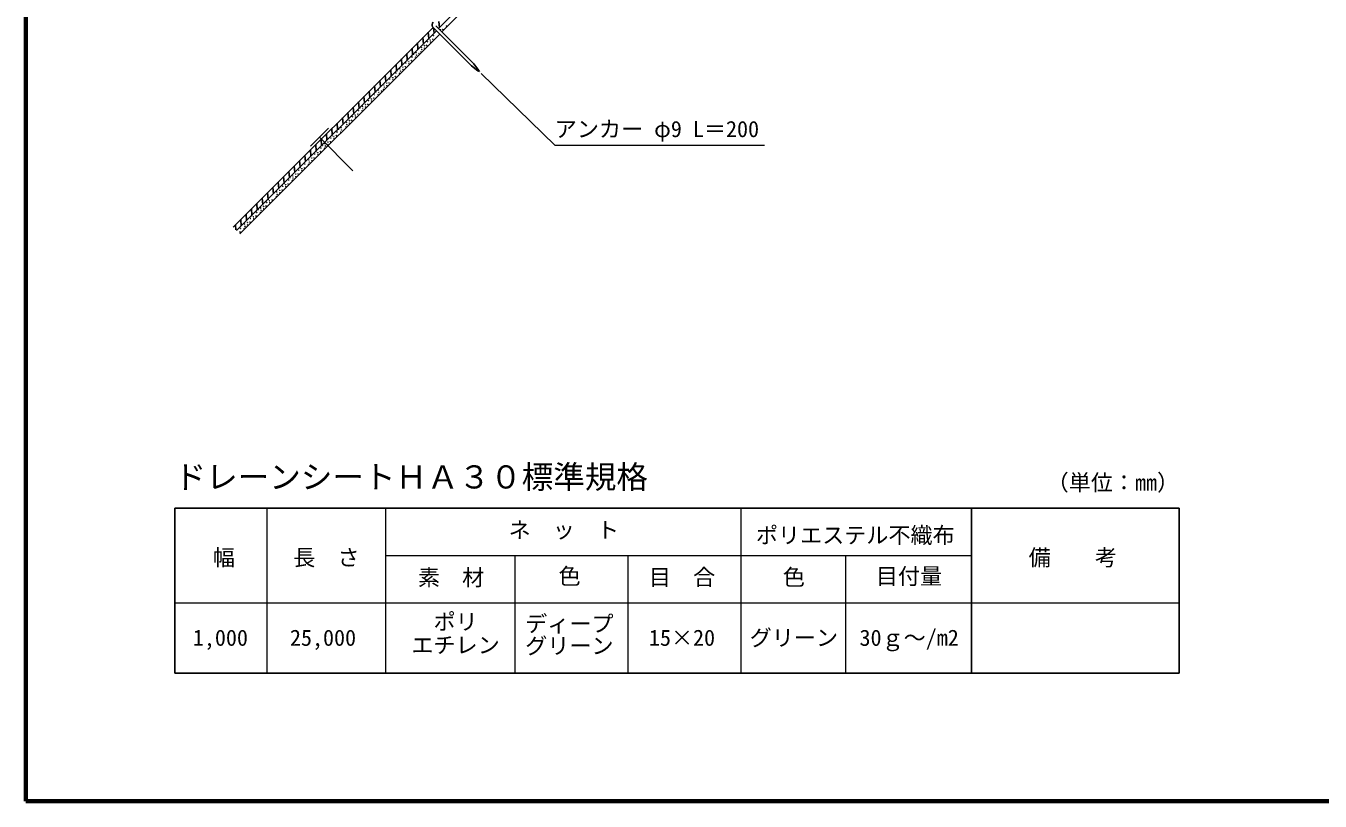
# Model space of a CAD drawing. Units: millimetres, scale not verified. Extents: x 200 to 8200, y 200 to 5825.
# Drawn here: x 200 to 4301, y 200 to 2656 of the extents above; entities that cross this region are included whole.
import ezdxf
from ezdxf.enums import TextEntityAlignment as Align

# ---------------------------------------------------------------- set-up
doc = ezdxf.new("R2010")
doc.units = ezdxf.units.MM
doc.header["$LTSCALE"] = 20
doc.layers.add('C-MTR', color=5, linetype='Continuous')
doc.layers.add('C-MTR-TXT', color=5, linetype='Continuous')
for name, color, linetype, lineweight in [('C-MTR-FRAM', 5, 'Continuous', 25), ('C-MTR-LINE', 5, 'Continuous', 13), ('C-STR', 7, 'Continuous', 25), ('C-STR-HTXT', 1, 'Continuous', 13), ('C-TTL', 2, 'Continuous', 70)]:
    doc.layers.add(name, color=color, linetype=linetype, lineweight=lineweight)
doc.styles.add('ＭＳ ゴシック', font='')
doc.styles.get('ＭＳ ゴシック').set_extended_font_data('MS Gothic')

msp = doc.modelspace()

# ---------------------------------------------------------------- linework, layer by layer
at = {"layer": 'C-MTR-FRAM'}
for p, q in [((672.02, 1128.49), (672.02, 605.49)), ((672.02, 1128.49), (3854.55, 1128.49)), ((3196.22, 1128.49), (3196.22, 605.49)), ((3854.55, 1128.49), (3854.55, 605.49)), ((672.02, 605.49), (3854.55, 605.49))]:
    msp.add_line(p, q, dxfattribs=at)
at = {"layer": 'C-MTR-LINE'}
for p, q in [((963.72, 1128.49), (963.72, 605.49)), ((1339.64, 1128.49), (1339.64, 605.49)), ((2465.9, 1128.49), (2465.9, 605.49)), ((1339.64, 978.49), (3196.22, 978.49)), ((1749.71, 978.49), (1749.71, 605.49)), ((2106.89, 978.49), (2106.89, 605.49)), ((2796.99, 978.49), (2796.99, 605.49)), ((672.02, 828.49), (3854.55, 828.49))]:
    msp.add_line(p, q, dxfattribs=at)
at = {"layer": 'C-STR'}
for p, q in [((1507.32, 2647.67), (2777.44, 3917.78)), ((1517.93, 2637.06), (2783.65, 3902.78)), ((1508.65, 2670.2), (1510.36, 2650.7)), ((857.03, 2018.58), (1490.11, 2651.67)), ((867.64, 2007.98), (1500.72, 2641.06)), ((878.24, 1997.37), (1511.33, 2630.46)), ((1474.71, 2636.26), (1476.41, 2616.76)), ((1488.69, 2653.56), (1612.54, 2529.78)), ((1491.98, 2649.8), (1493.39, 2633.73)), ((1498.66, 2656.32), (1618.9, 2536.15)), ((1423.8, 2585.35), (1425.5, 2565.85)), ((1440.77, 2602.32), (1442.47, 2582.82)), ((1457.74, 2619.29), (1459.44, 2599.79)), ((1389.86, 2551.41), (1391.56, 2531.9)), ((1406.83, 2568.38), (1408.53, 2548.87)), ((1355.91, 2517.47), (1357.62, 2497.96)), ((1372.88, 2534.44), (1374.59, 2514.93)), ((1632.34, 2514.23), (1612.54, 2529.78)), ((1634.46, 2516.35), (1618.9, 2536.15)), ((1632.34, 2514.23), (1636.94, 2511.76)), ((1636.94, 2511.76), (1634.46, 2516.35)), ((1305, 2466.56), (1306.71, 2447.05)), ((1321.97, 2483.53), (1323.68, 2464.02)), ((1338.94, 2500.5), (1340.65, 2480.99)), ((1271.06, 2432.62), (1272.77, 2413.11)), ((1288.03, 2449.59), (1289.74, 2430.08)), ((1220.15, 2381.7), (1221.86, 2362.2)), ((1237.12, 2398.68), (1238.83, 2379.17)), ((1254.09, 2415.65), (1255.8, 2396.14)), ((1186.21, 2347.76), (1187.92, 2328.26)), ((1203.18, 2364.73), (1204.89, 2345.23)), ((1158.57, 2331.74), (1102, 2275.17)), ((1236.35, 2197.39), (1130.29, 2303.46)), ((1135.3, 2296.85), (1137, 2277.35)), ((1152.27, 2313.82), (1153.97, 2294.32)), ((1169.24, 2330.79), (1170.94, 2311.29)), ((1101.36, 2262.91), (1103.06, 2243.4)), ((1118.33, 2279.88), (1120.03, 2260.38)), ((1067.41, 2228.97), (1069.12, 2209.46)), ((1084.39, 2245.94), (1086.09, 2226.43)), ((1016.5, 2178.06), (1018.21, 2158.55)), ((1033.47, 2195.03), (1035.18, 2175.52)), ((1050.44, 2212), (1052.15, 2192.49)), ((982.56, 2144.12), (984.27, 2124.61)), ((999.53, 2161.09), (1001.24, 2141.58)), ((931.65, 2093.21), (933.36, 2073.7)), ((948.62, 2110.18), (950.33, 2090.67)), ((965.59, 2127.15), (967.3, 2107.64)), ((897.71, 2059.26), (899.42, 2039.76)), ((914.68, 2076.23), (916.39, 2056.73)), ((863.77, 2025.32), (865.06, 2010.55)), ((880.74, 2042.29), (882.44, 2022.79))]:
    msp.add_line(p, q, dxfattribs=at)
for centre in [(1491.46, 2625.57), (1513.6, 2644.52), (1520.98, 2645.62), (1532.93, 2655.97), (1453.12, 2588.33), (1462.69, 2593.61), (1462.7, 2585.73), (1470.06, 2594.71), (1472.14, 2606.24), (1476.86, 2614.64), (1481.68, 2611.18), (1482.02, 2605.05), (1489.39, 2614.03), (1408.98, 2546.76), (1413.8, 2543.3), (1421.51, 2546.15), (1423.58, 2557.68), (1428.3, 2566.09), (1434.83, 2557.15), (1436.15, 2571.36), (1437.46, 2564.06), (1445.73, 2568.76), (1451.8, 2574.12), (1454.43, 2581.03), (1372.67, 2506.77), (1377.39, 2515.17), (1383.92, 2506.24), (1385.24, 2520.45), (1386.55, 2513.14), (1394.81, 2525.73), (1394.81, 2517.85), (1402.18, 2526.83), (1404.25, 2538.36), (1414.14, 2537.17), (1334.33, 2469.54), (1335.64, 2462.23), (1343.9, 2474.82), (1343.9, 2466.93), (1351.27, 2475.91), (1353.34, 2487.45), (1358.07, 2495.85), (1362.89, 2492.38), (1363.23, 2486.26), (1370.6, 2495.24), (1285.46, 2419.57), (1290.18, 2427.97), (1295.01, 2424.5), (1302.71, 2427.36), (1304.79, 2438.89), (1309.51, 2447.29), (1316.04, 2438.36), (1317.36, 2452.57), (1318.67, 2445.26), (1326.93, 2449.96), (1333.01, 2455.33), (1253.87, 2387.98), (1258.6, 2396.38), (1265.12, 2387.45), (1266.45, 2401.65), (1267.75, 2394.35), (1276.01, 2406.94), (1276.02, 2399.05), (1283.39, 2408.03), (1295.35, 2418.38), (1215.53, 2350.74), (1216.84, 2343.44), (1225.1, 2356.02), (1225.11, 2348.14), (1232.48, 2357.12), (1234.55, 2368.65), (1239.27, 2377.05), (1244.09, 2373.59), (1244.43, 2367.47), (1251.8, 2376.45), (1166.67, 2300.77), (1171.39, 2309.17), (1176.21, 2305.71), (1176.55, 2299.58), (1183.92, 2308.56), (1185.99, 2320.1), (1190.71, 2328.5), (1197.24, 2319.57), (1198.56, 2333.77), (1199.87, 2326.47), (1214.21, 2336.54), (1120.48, 2258.26), (1133.01, 2257.65), (1135.08, 2269.19), (1139.8, 2277.59), (1146.33, 2268.65), (1147.65, 2282.86), (1148.96, 2275.56), (1157.22, 2288.14), (1157.23, 2280.26), (1164.59, 2289.24), (1084.17, 2218.27), (1095.42, 2217.74), (1096.74, 2231.95), (1098.05, 2224.64), (1106.31, 2237.23), (1106.31, 2229.35), (1113.68, 2238.33), (1115.75, 2249.86), (1125.3, 2254.8), (1125.64, 2248.67), (1037.98, 2175.76), (1045.83, 2181.04), (1047.14, 2173.73), (1055.4, 2186.32), (1055.4, 2178.43), (1062.77, 2187.42), (1064.84, 2198.95), (1069.57, 2207.35), (1074.39, 2203.88), (1074.73, 2197.76), (1082.1, 2206.74), (1004.48, 2135.41), (1011.86, 2136.5), (1013.93, 2148.04), (1018.65, 2156.44), (1023.48, 2152.97), (1023.82, 2146.85), (1031.18, 2155.83), (1033.26, 2167.36), (1044.51, 2166.83), (963.02, 2097.12), (967.74, 2105.53), (972.57, 2102.06), (972.9, 2095.94), (980.27, 2104.92), (993.59, 2115.92), (994.92, 2130.13), (996.23, 2122.82), (1004.49, 2127.52), (916.83, 2054.61), (921.65, 2051.15), (929.36, 2054.01), (931.43, 2065.54), (936.16, 2073.94), (942.68, 2065.01), (944.01, 2079.21), (945.31, 2071.91), (953.57, 2084.5), (953.58, 2076.61), (960.95, 2085.59), (880.52, 2014.63), (891.77, 2014.1), (893.09, 2028.3), (894.4, 2021), (902.66, 2033.58), (902.67, 2025.7), (910.04, 2034.68), (912.11, 2046.21), (921.99, 2045.03), (878.45, 2003.09)]:
    msp.add_circle(centre, 0.3, dxfattribs=at)
msp.add_arc((1499.23, 2659.53), 12.12, 135.76262, 209.53793, dxfattribs=at)
at = {"layer": 'C-STR-HTXT'}
for p, q in [((1642.99, 2505.53), (1875.81, 2278.47)), ((1875.81, 2278.47), (2540.81, 2278.47))]:
    msp.add_line(p, q, dxfattribs=at)
at = {"layer": 'C-TTL'}
msp.add_lwpolyline([(200, 200), (8200, 200), (8200, 5740), (200, 5740)], close=True, dxfattribs=at)

# ---------------------------------------------------------------- texts
at = {"layer": 'C-MTR', "style": 'ＭＳ ゴシック'}
msp.add_text('ドレーンシートＨＡ３０標準規格', height=73.31, dxfattribs=at).set_placement((671.21, 1168.49), align=Align.BOTTOM_LEFT)
at = {"layer": 'C-MTR-TXT', "style": 'ＭＳ ゴシック'}
msp.add_text('（単位：mm）', height=51.32, dxfattribs=at).set_placement((3434.55, 1168.49), align=Align.BOTTOM_LEFT)
for s, p in [('ネ\u3000ッ\u3000ト', (1904.57, 1018.49)), ('色', (1922.7, 871.63)), ('目付量', (2998.37, 871.63)), ('素\u3000材', (1547.46, 867.49)), ('目\u3000合', (2279.07, 868.49)), ('色', (2633.56, 868.49)), ('ポリ', (1561.66, 727.49)), ('エチレン', (1561.66, 653.49))]:
    msp.add_text(s, height=51.32, dxfattribs=at).set_placement(p, align=Align.BOTTOM_CENTER)
for s, p in [('ポリエステル不織布', (2828.19, 1042.56)), ('幅', (827.19, 971.9)), ('長\u3000さ', (1152.31, 971.9)), ('備\u3000\u3000考', (3517.45, 971.9)), ('1,000', (816.39, 717.68)), ('25,000', (1141.51, 717.68)), ('15×20', (2279.07, 717.68)), ('グリーン', (2633.56, 717.68)), ('30ｇ～/m2', (2998.85, 717.68))]:
    msp.add_text(s, height=51.32, dxfattribs=at).set_placement(p, align=Align.MIDDLE_CENTER)
for s, p in [('ディープ', (1782.1, 787.68)), ('グリーン', (1782.1, 717.68))]:
    msp.add_text(s, height=51.32, dxfattribs=at).set_placement(p, align=Align.TOP_LEFT)
at = {"layer": 'C-STR-HTXT', "color": 7, "style": 'ＭＳ ゴシック'}
msp.add_text('アンカー φ9 L＝200', height=51.32, dxfattribs=at).set_placement((1875.81, 2288.47), align=Align.BOTTOM_LEFT)

doc.saveas('drawing.dxf')
